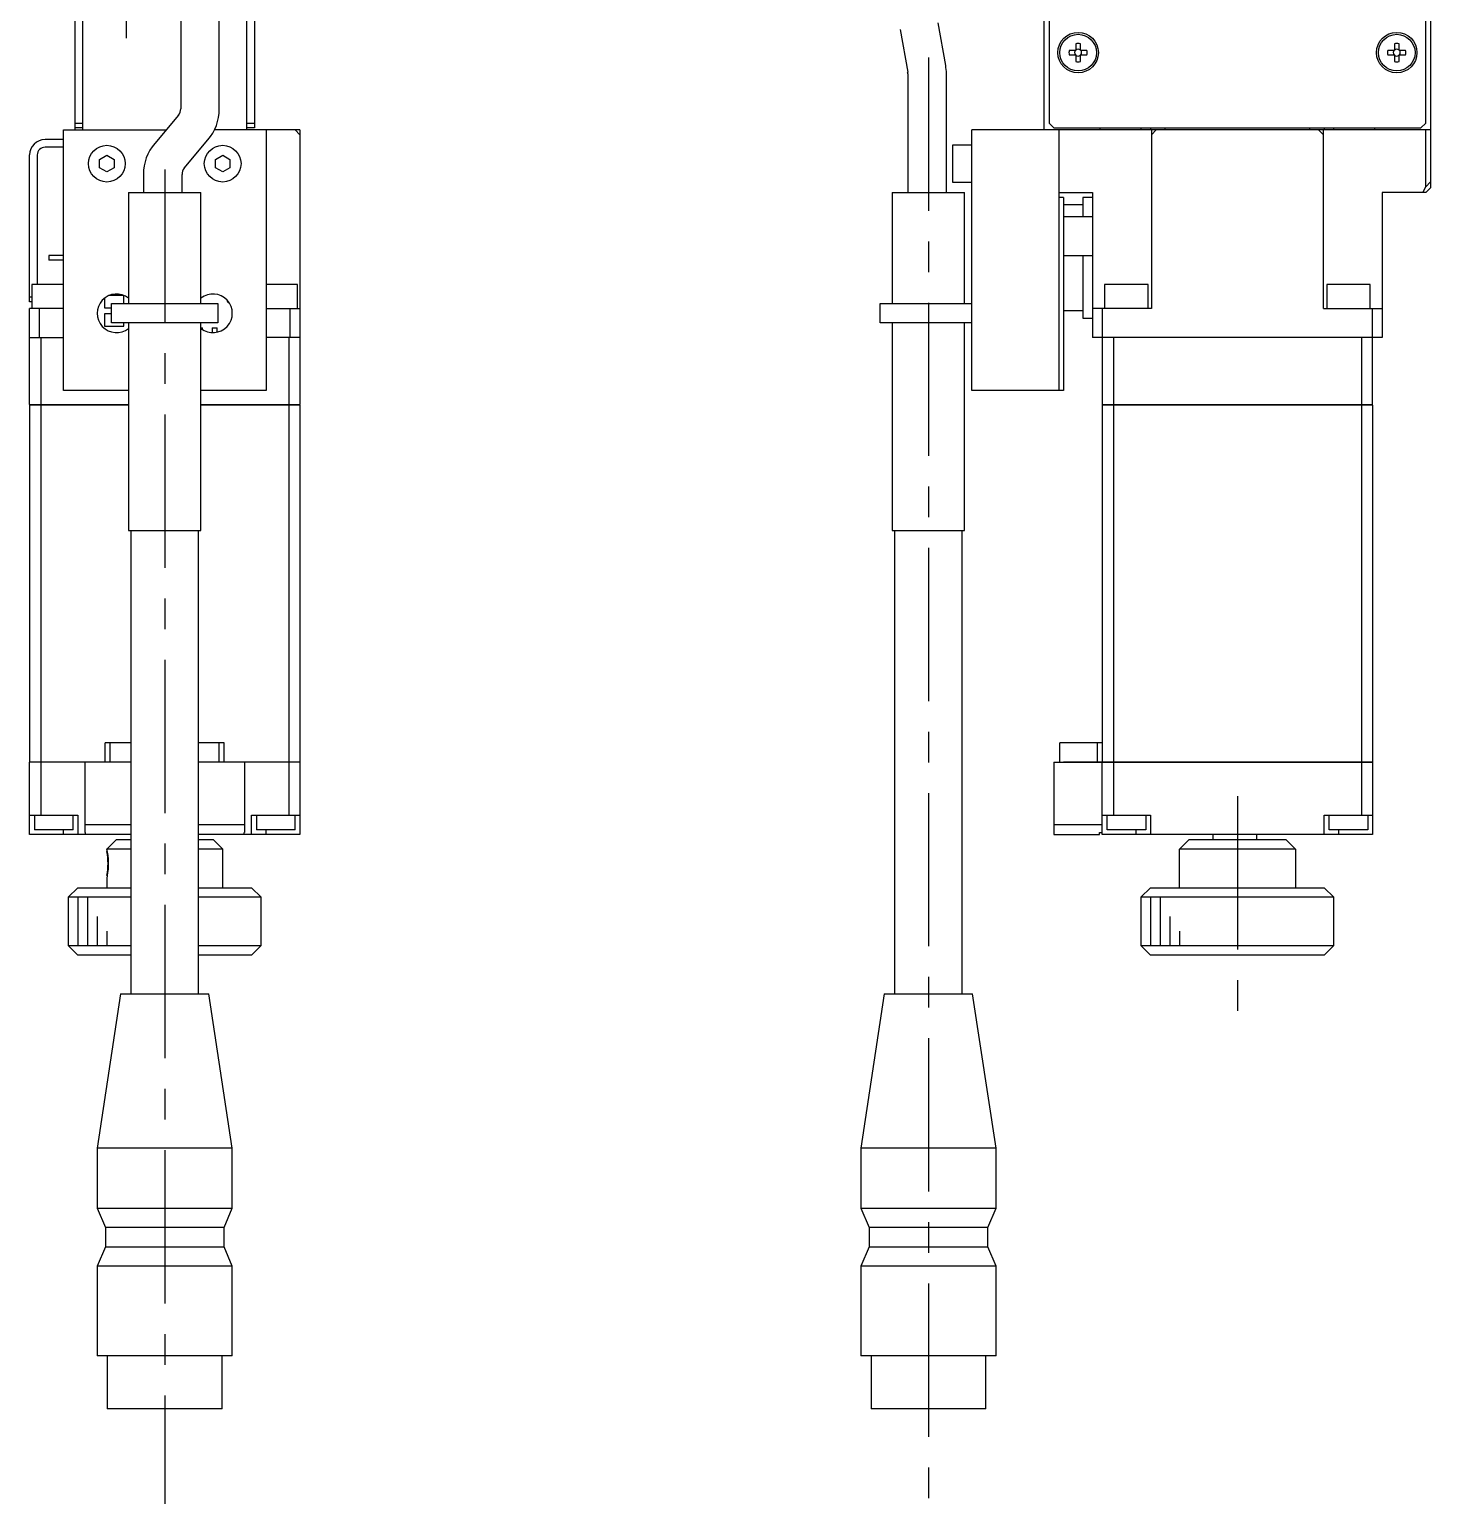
# Model space of a CAD drawing. Extents: x 0 to 680, y -8 to 382.
# Drawn here: x 351.3 to 496.4, y 78.7 to 231.6 of the extents above; entities that cross this region are included whole.
import ezdxf

# ---------------------------------------------------------------- set-up
doc = ezdxf.new("R2010")
doc.units = 0
doc.header["$LTSCALE"] = 0.5
doc.linetypes.add('CENTER', pattern=[50.8, 31.75, -6.35, 6.35, -6.35])
for name, color, linetype in [('MSM_CENTER', 1, 'CENTER'), ('MSM_CONTINUOUS', 7, 'CONTINUOUS'), ('MSM_NARROW', 5, 'CONTINUOUS')]:
    doc.layers.add(name, color=color, linetype=linetype)

msp = doc.modelspace()

# ---------------------------------------------------------------- linework, layer by layer
at = {"layer": 'MSM_CENTER'}
for p, q in [((361.34, 237.7), (361.34, 230.7)), ((444.44, 228.7), (444.44, 78.7)), ((365.34, 217.11), (365.34, 78.88)), ((476.44, 152.17), (476.44, 128.7))]:
    msp.add_line(p, q, dxfattribs=at)
at = {"layer": 'MSM_CONTINUOUS'}
for p, q in [((456.44, 221.2), (456.44, 241.9)), ((496.44, 241.9), (496.44, 215.2)), ((366.99, 238.2), (366.99, 223.37)), ((370.99, 223.37), (370.99, 238.2)), ((356.04, 236.4), (356.04, 221.2)), ((356.84, 221.2), (356.84, 236.7)), ((373.84, 221.2), (373.84, 236.7)), ((374.64, 236.4), (374.64, 221.4)), ((456.94, 235.9), (456.94, 221.9)), ((495.94, 221.9), (495.94, 235.9)), ((441.51, 231.6), (442.29, 227.19)), ((446.23, 227.88), (445.45, 232.29)), ((459.7, 229.44), (459.02, 229.44)), ((459.7, 230.12), (459.7, 229.44)), ((460.18, 229.44), (460.18, 230.12)), ((460.86, 229.44), (460.18, 229.44)), ((492.7, 229.44), (492.02, 229.44)), ((492.7, 230.12), (492.7, 229.44)), ((493.18, 229.44), (493.18, 230.12)), ((493.86, 229.44), (493.18, 229.44)), ((459.02, 228.96), (459.7, 228.96)), ((459.7, 228.96), (459.7, 228.28)), ((460.18, 228.28), (460.18, 228.96)), ((460.18, 228.96), (460.86, 228.96)), ((492.02, 228.96), (492.7, 228.96)), ((492.7, 228.96), (492.7, 228.28)), ((493.18, 228.96), (493.86, 228.96)), ((493.18, 228.28), (493.18, 228.96)), ((442.3, 227.02), (442.3, 214.7)), ((446.3, 214.7), (446.3, 227.02)), ((356.04, 221.9), (356.84, 221.9)), ((366.75, 222.73), (364.3, 219.8)), ((373.84, 221.9), (374.64, 221.9)), ((456.94, 221.9), (457.44, 221.4)), ((495.44, 221.4), (495.94, 221.9)), ((354.84, 220.2), (352.94, 220.2)), ((354.84, 194.2), (354.84, 221.2)), ((354.84, 221.2), (365.47, 221.2)), ((356.84, 221.4), (356.04, 221.4)), ((379.34, 221.2), (370.49, 221.2)), ((374.64, 221.4), (373.84, 221.4)), ((375.84, 221.2), (375.84, 194.2)), ((378.84, 221.2), (379.34, 220.7)), ((379.34, 221.2), (379.34, 192.75)), ((448.94, 194.2), (448.94, 221.2)), ((496.44, 221.2), (448.94, 221.2)), ((457.44, 221.4), (495.44, 221.4)), ((457.94, 221.2), (457.94, 194.2)), ((462.19, 221.4), (462.19, 221.2)), ((466.44, 221.4), (466.44, 221.2)), ((467.44, 221.4), (467.44, 221.2)), ((467.54, 220.7), (468.04, 221.2)), ((467.54, 221.2), (467.54, 202.7)), ((468.94, 221.4), (468.94, 221.2)), ((483.94, 221.2), (483.94, 221.4)), ((484.84, 221.2), (485.34, 220.7)), ((485.34, 202.7), (485.34, 221.2)), ((485.44, 221.4), (485.44, 221.2)), ((486.44, 221.2), (486.44, 221.4)), ((490.69, 221.2), (490.69, 221.4)), ((495.94, 215.31), (495.94, 221.2)), ((354.84, 219.4), (352.94, 219.4)), ((367.36, 217.23), (369.82, 220.16)), ((446.94, 219.6), (446.94, 215.8)), ((448.94, 219.6), (446.94, 219.6)), ((351.34, 203.4), (351.34, 218.6)), ((352.14, 218.6), (352.14, 205.2)), ((358.59, 218.13), (359.34, 218.57)), ((358.59, 217.27), (358.59, 218.13)), ((359.34, 216.84), (358.59, 217.27)), ((359.34, 218.57), (360.09, 218.13)), ((360.09, 217.27), (359.34, 216.84)), ((360.09, 218.13), (360.09, 217.27)), ((370.59, 218.13), (371.34, 218.57)), ((370.59, 217.27), (370.59, 218.13)), ((371.34, 216.84), (370.59, 217.27)), ((371.34, 218.57), (372.09, 218.13)), ((372.09, 217.27), (371.34, 216.84)), ((372.09, 218.13), (372.09, 217.27)), ((363.13, 216.59), (363.13, 214.7)), ((367.13, 214.7), (367.13, 216.59)), ((446.94, 215.8), (448.94, 215.8)), ((495.94, 215.31), (496.44, 215.81)), ((361.59, 214.7), (369.09, 214.7)), ((361.59, 214.7), (361.59, 203.2)), ((369.09, 203.2), (369.09, 214.7)), ((440.69, 214.7), (448.19, 214.7)), ((440.69, 214.7), (440.69, 203.2)), ((448.19, 203.2), (448.19, 214.7)), ((457.94, 214.7), (461.44, 214.7)), ((458.44, 214.2), (457.94, 214.2)), ((458.44, 214.2), (458.44, 194.2)), ((461.44, 214.2), (460.44, 214.2)), ((460.44, 214.2), (460.44, 212.2)), ((461.44, 214.7), (461.44, 199.7)), ((495.94, 214.7), (491.44, 214.7)), ((491.44, 214.7), (491.44, 199.7)), ((495.63, 214.7), (495.94, 215.31)), ((496.44, 215.2), (495.94, 214.7)), ((460.44, 213.45), (458.44, 213.45)), ((461.44, 212.2), (458.44, 212.2)), ((354.84, 208.2), (353.34, 208.2)), ((353.34, 208.2), (353.34, 207.7)), ((458.44, 208.2), (461.44, 208.2)), ((460.44, 208.2), (460.44, 201.7)), ((354.84, 207.7), (353.34, 207.7)), ((354.84, 205.2), (351.59, 205.2)), ((351.59, 205.2), (351.59, 202.7)), ((379.09, 205.2), (375.84, 205.2)), ((379.09, 202.7), (379.09, 205.2)), ((467.19, 205.2), (462.69, 205.2)), ((462.69, 205.2), (462.69, 202.7)), ((467.19, 202.7), (467.19, 205.2)), ((490.19, 205.2), (485.69, 205.2)), ((485.69, 205.2), (485.69, 202.7)), ((490.19, 202.7), (490.19, 205.2)), ((351.34, 203.9), (351.59, 203.9)), ((351.59, 203.4), (351.34, 203.4)), ((359.11, 203.78), (359.11, 202.78)), ((361.11, 204.03), (359.53, 204.03)), ((361.11, 203.2), (361.11, 204.03)), ((354.84, 202.7), (351.34, 202.7)), ((351.34, 192.75), (351.34, 202.7)), ((352.34, 202.7), (352.34, 199.7)), ((359.11, 202.78), (359.84, 202.78)), ((359.11, 202.13), (359.11, 200.88)), ((359.84, 202.13), (359.11, 202.13)), ((359.84, 201.2), (359.84, 203.2)), ((359.84, 203.2), (370.84, 203.2)), ((370.84, 203.2), (370.84, 201.2)), ((375.84, 202.7), (379.34, 202.7)), ((378.34, 199.7), (378.34, 202.7)), ((439.44, 201.2), (439.44, 203.2)), ((439.44, 203.2), (448.94, 203.2)), ((460.44, 202.45), (458.44, 202.45)), ((467.54, 202.7), (461.44, 202.7)), ((462.44, 202.7), (462.44, 192.75)), ((485.34, 202.7), (491.44, 202.7)), ((490.44, 192.75), (490.44, 202.7)), ((359.11, 200.88), (361.11, 200.88)), ((370.84, 201.2), (359.84, 201.2)), ((361.11, 200.88), (361.11, 201.2)), ((361.59, 201.2), (361.59, 179.7)), ((369.09, 179.7), (369.09, 201.2)), ((369.09, 200.7), (369.26, 200.7)), ((369.26, 200.52), (369.26, 200.7)), ((370.26, 200.7), (370.26, 200.2)), ((370.26, 200.7), (370.76, 200.7)), ((370.76, 200.25), (370.76, 200.7)), ((448.94, 201.2), (439.44, 201.2)), ((440.69, 201.2), (440.69, 179.7)), ((448.19, 179.7), (448.19, 201.2)), ((460.44, 201.7), (461.44, 201.7)), ((351.34, 199.7), (354.84, 199.7)), ((352.49, 199.7), (352.49, 192.75)), ((379.34, 199.7), (375.84, 199.7)), ((378.18, 199.7), (378.18, 192.75)), ((491.44, 199.7), (461.44, 199.7)), ((463.59, 199.7), (463.59, 192.75)), ((489.28, 199.7), (489.28, 192.75)), ((361.59, 194.2), (354.84, 194.2)), ((375.84, 194.2), (369.09, 194.2)), ((458.44, 194.2), (448.94, 194.2)), ((351.34, 192.75), (361.59, 192.75)), ((351.34, 192.7), (351.34, 155.75)), ((361.59, 192.7), (351.34, 192.7)), ((351.35, 192.7), (351.35, 192.75)), ((352.49, 192.7), (352.49, 192.75)), ((352.49, 192.7), (352.49, 155.75)), ((369.09, 192.75), (379.34, 192.75)), ((379.34, 192.7), (369.09, 192.7)), ((378.18, 192.7), (378.18, 192.75)), ((378.18, 192.7), (378.18, 155.75)), ((379.33, 192.7), (379.33, 192.75)), ((379.34, 192.7), (379.34, 155.75)), ((462.44, 192.75), (490.44, 192.75)), ((462.44, 192.7), (462.44, 155.75)), ((490.44, 192.7), (462.44, 192.7)), ((462.45, 192.7), (462.45, 192.75)), ((463.59, 192.7), (463.59, 192.75)), ((463.59, 192.7), (463.59, 155.75)), ((489.28, 192.7), (489.28, 192.75)), ((489.28, 192.7), (489.28, 155.75)), ((490.43, 192.7), (490.43, 192.75)), ((490.44, 192.7), (490.44, 155.75)), ((361.59, 179.7), (369.09, 179.7)), ((361.84, 179.7), (361.84, 131.7)), ((368.84, 131.7), (368.84, 179.7)), ((440.69, 179.7), (448.19, 179.7)), ((440.94, 179.7), (440.94, 131.7)), ((447.94, 131.7), (447.94, 179.7)), ((359.18, 155.75), (359.18, 157.7)), ((361.84, 157.7), (359.18, 157.7)), ((359.68, 155.7), (359.68, 157.7)), ((371.49, 157.7), (368.84, 157.7)), ((370.99, 155.7), (370.99, 157.7)), ((371.49, 155.75), (371.49, 157.7)), ((458.04, 155.7), (458.04, 157.7)), ((462.44, 157.7), (458.04, 157.7)), ((461.94, 155.75), (461.94, 157.7)), ((351.34, 155.75), (359.68, 155.75)), ((351.34, 148.2), (351.34, 155.7)), ((361.84, 155.7), (351.34, 155.7)), ((351.35, 155.7), (351.35, 155.75)), ((352.49, 155.7), (352.49, 155.75)), ((352.49, 155.7), (352.49, 150.2)), ((357.09, 149.25), (357.09, 155.7)), ((379.34, 155.7), (368.84, 155.7)), ((370.99, 155.75), (379.34, 155.75)), ((373.59, 155.7), (373.59, 149.25)), ((378.18, 155.7), (378.18, 155.75)), ((378.18, 155.7), (378.18, 150.2)), ((379.33, 155.7), (379.33, 155.75)), ((379.34, 155.7), (379.34, 148.2)), ((457.44, 155.7), (457.44, 149.25)), ((457.44, 155.7), (490.44, 155.7)), ((458.44, 155.7), (458.44, 155.75)), ((458.44, 155.75), (490.44, 155.75)), ((462.44, 148.2), (462.44, 155.7)), ((462.45, 155.7), (462.45, 155.75)), ((463.59, 155.7), (463.59, 155.75)), ((463.59, 155.7), (463.59, 150.2)), ((489.28, 155.7), (489.28, 155.75)), ((489.28, 155.7), (489.28, 150.2)), ((490.43, 155.7), (490.43, 155.75)), ((490.44, 155.7), (490.44, 148.2)), ((351.34, 150.2), (356.34, 150.2)), ((351.84, 150.2), (351.84, 148.7)), ((355.84, 148.7), (355.84, 150.2)), ((356.34, 150.2), (356.34, 148.2)), ((374.34, 148.2), (374.34, 150.2)), ((374.34, 150.2), (379.34, 150.2)), ((374.84, 150.2), (374.84, 148.7)), ((378.84, 148.7), (378.84, 150.2)), ((462.44, 150.2), (467.44, 150.2)), ((462.94, 148.7), (462.94, 150.2)), ((466.94, 150.2), (466.94, 148.7)), ((467.44, 150.2), (467.44, 148.2)), ((485.44, 148.2), (485.44, 150.2)), ((485.44, 150.2), (490.44, 150.2)), ((485.94, 148.7), (485.94, 150.2)), ((489.94, 150.2), (489.94, 148.7)), ((355.84, 148.7), (351.84, 148.7)), ((354.84, 148.2), (354.84, 148.7)), ((357.09, 149.25), (361.84, 149.25)), ((357.09, 148.4), (357.09, 149.2)), ((361.84, 149.2), (357.09, 149.2)), ((357.09, 148.4), (357.11, 148.4)), ((357.11, 148.4), (357.11, 148.2)), ((357.14, 149.2), (357.14, 149.25)), ((368.84, 149.25), (373.59, 149.25)), ((373.59, 149.2), (368.84, 149.2)), ((373.54, 149.2), (373.54, 149.25)), ((373.56, 148.4), (373.59, 148.4)), ((373.56, 148.2), (373.56, 148.4)), ((373.59, 149.2), (373.59, 148.4)), ((378.84, 148.7), (374.84, 148.7)), ((375.84, 148.2), (375.84, 148.7)), ((457.44, 149.25), (462.44, 149.25)), ((457.44, 149.2), (457.44, 148.2)), ((462.44, 149.2), (457.44, 149.2)), ((457.49, 149.2), (457.49, 149.25)), ((462.14, 148.2), (462.14, 148.4)), ((462.14, 148.4), (462.44, 148.4)), ((466.94, 148.7), (462.94, 148.7)), ((465.94, 148.2), (465.94, 148.7)), ((489.94, 148.7), (485.94, 148.7)), ((486.94, 148.2), (486.94, 148.7)), ((361.84, 148.2), (351.34, 148.2)), ((359.34, 146.7), (360.34, 147.7)), ((360.34, 147.7), (361.84, 147.7)), ((379.34, 148.2), (368.84, 148.2)), ((368.84, 147.7), (370.34, 147.7)), ((370.34, 147.7), (371.34, 146.7)), ((457.44, 148.2), (462.14, 148.2)), ((490.44, 148.2), (462.44, 148.2)), ((471.44, 147.7), (470.44, 146.7)), ((471.44, 147.7), (481.44, 147.7)), ((473.94, 147.7), (473.94, 148.2)), ((478.44, 147.7), (478.44, 148.2)), ((482.44, 146.7), (481.44, 147.7)), ((361.84, 146.7), (359.34, 146.7)), ((371.34, 146.7), (368.84, 146.7)), ((371.34, 142.7), (371.34, 146.7)), ((470.44, 142.7), (470.44, 146.7)), ((482.44, 146.7), (470.44, 146.7)), ((482.44, 146.7), (482.44, 142.7)), ((356.34, 142.7), (355.34, 141.7)), ((356.34, 142.7), (361.84, 142.7)), ((359.34, 143.7), (359.34, 142.7)), ((368.84, 142.7), (374.34, 142.7)), ((375.34, 141.7), (374.34, 142.7)), ((467.44, 142.7), (466.44, 141.7)), ((467.44, 142.7), (485.44, 142.7)), ((486.44, 141.7), (485.44, 142.7)), ((361.84, 141.7), (355.34, 141.7)), ((355.34, 141.7), (355.34, 136.7)), ((375.34, 141.7), (368.84, 141.7)), ((375.34, 136.7), (375.34, 141.7)), ((486.44, 141.7), (466.44, 141.7)), ((466.44, 141.7), (466.44, 136.7)), ((486.44, 136.7), (486.44, 141.7)), ((355.34, 136.7), (361.84, 136.7)), ((355.34, 136.7), (356.34, 135.7)), ((368.84, 136.7), (375.34, 136.7)), ((374.34, 135.7), (375.34, 136.7)), ((466.44, 136.7), (486.44, 136.7)), ((466.44, 136.7), (467.44, 135.7)), ((485.44, 135.7), (486.44, 136.7)), ((361.84, 135.7), (356.34, 135.7)), ((374.34, 135.7), (368.84, 135.7)), ((485.44, 135.7), (467.44, 135.7)), ((360.77, 131.7), (358.34, 115.7)), ((360.77, 131.7), (369.91, 131.7)), ((372.34, 115.7), (369.91, 131.7)), ((439.87, 131.7), (437.44, 115.7)), ((439.87, 131.7), (449.01, 131.7)), ((451.44, 115.7), (449.01, 131.7)), ((372.34, 115.7), (358.34, 115.7)), ((358.34, 115.7), (358.34, 109.5)), ((372.34, 109.5), (372.34, 115.7)), ((437.44, 115.7), (437.44, 109.5)), ((451.44, 115.7), (437.44, 115.7)), ((451.44, 109.5), (451.44, 115.7)), ((358.34, 109.5), (372.34, 109.5)), ((358.34, 109.5), (359.19, 107.5)), ((371.49, 107.5), (372.34, 109.5)), ((437.44, 109.5), (438.29, 107.5)), ((437.44, 109.5), (451.44, 109.5)), ((450.59, 107.5), (451.44, 109.5)), ((371.49, 107.5), (359.19, 107.5)), ((359.19, 107.5), (359.19, 105.5)), ((371.49, 105.5), (371.49, 107.5)), ((438.29, 107.5), (438.29, 105.5)), ((450.59, 107.5), (438.29, 107.5)), ((450.59, 105.5), (450.59, 107.5)), ((359.19, 105.5), (358.34, 103.5)), ((359.19, 105.5), (371.49, 105.5)), ((372.34, 103.5), (371.49, 105.5)), ((438.29, 105.5), (437.44, 103.5)), ((438.29, 105.5), (450.59, 105.5)), ((451.44, 103.5), (450.59, 105.5)), ((372.34, 103.5), (358.34, 103.5)), ((358.34, 103.5), (358.34, 94.2)), ((372.34, 94.2), (372.34, 103.5)), ((437.44, 103.5), (437.44, 94.2)), ((451.44, 103.5), (437.44, 103.5)), ((451.44, 94.2), (451.44, 103.5)), ((372.34, 94.2), (358.34, 94.2)), ((359.39, 94.2), (359.39, 88.7)), ((371.29, 88.7), (371.29, 94.2)), ((451.44, 94.2), (437.44, 94.2)), ((438.49, 94.2), (438.49, 88.7)), ((450.39, 88.7), (450.39, 94.2)), ((371.29, 88.7), (359.39, 88.7)), ((450.39, 88.7), (438.49, 88.7))]:
    msp.add_line(p, q, dxfattribs=at)
for centre, radius in [((459.94, 229.2), 2.1), ((459.94, 229.2), 1.9), ((492.94, 229.2), 2.1), ((492.94, 229.2), 1.9), ((359.34, 217.7), 1.9), ((371.34, 217.7), 1.9)]:
    msp.add_circle(centre, radius, dxfattribs=at)
for centre, radius, start, end in [((459.94, 229.2), 0.95, 165.3667, 194.6333), ((459.94, 229.2), 0.365, 138.8496, 221.1504), ((459.94, 229.2), 0.95, 75.3667, 104.6333), ((459.94, 229.2), 0.365, 48.8496, 131.1504), ((459.94, 229.2), 0.365, 318.8496, 41.1504), ((459.94, 229.2), 0.95, 345.3667, 14.6333), ((492.94, 229.2), 0.95, 165.3667, 194.6333), ((492.94, 229.2), 0.365, 138.8496, 221.1504), ((492.94, 229.2), 0.95, 75.3667, 104.6333), ((492.94, 229.2), 0.365, 48.8496, 131.1504), ((492.94, 229.2), 0.365, 318.8496, 41.1504), ((492.94, 229.2), 0.95, 345.3667, 14.6333), ((441.3, 227.02), 5, 0, 10), ((459.94, 229.2), 0.365, 228.8496, 311.1504), ((459.94, 229.2), 0.95, 255.3667, 284.6333), ((492.94, 229.2), 0.365, 228.8496, 311.1504), ((492.94, 229.2), 0.95, 255.3667, 284.6333), ((441.3, 227.02), 1, 0, 10), ((365.99, 223.37), 1, 320, 0), ((365.99, 223.37), 5, 320, 0), ((352.94, 218.6), 1.6, 90, 180), ((352.94, 218.6), 0.8, 90, 180), ((368.13, 216.59), 5, 140, 180), ((368.13, 216.59), 1, 140, 180), ((360.34, 202.2), 2, 51.3178, 308.6822), ((370.34, 202.2), 2, 231.3178, 128.6822), ((372, 203.5), 0.2, 165.0744, 270.8063), ((353.47, 145.2), 6, 347.976, 12.024)]:
    msp.add_arc(centre, radius, start, end, dxfattribs=at)
at = {"layer": 'MSM_NARROW'}
for p, q in [((359.39, 143.94), (359.34, 143.7)), ((356.34, 141.7), (356.34, 136.7)), ((357.34, 141.7), (357.34, 136.7)), ((467.44, 141.7), (467.44, 136.7)), ((468.44, 141.7), (468.44, 136.7)), ((358.34, 139.7), (358.34, 136.7)), ((469.44, 139.7), (469.44, 136.7)), ((359.34, 138.2), (359.34, 136.7)), ((470.44, 138.2), (470.44, 136.7))]:
    msp.add_line(p, q, dxfattribs=at)
msp.add_arc((353.55, 145.21), 5.98, 347.7859, 14.5016, dxfattribs=at)

doc.saveas('drawing.dxf')
